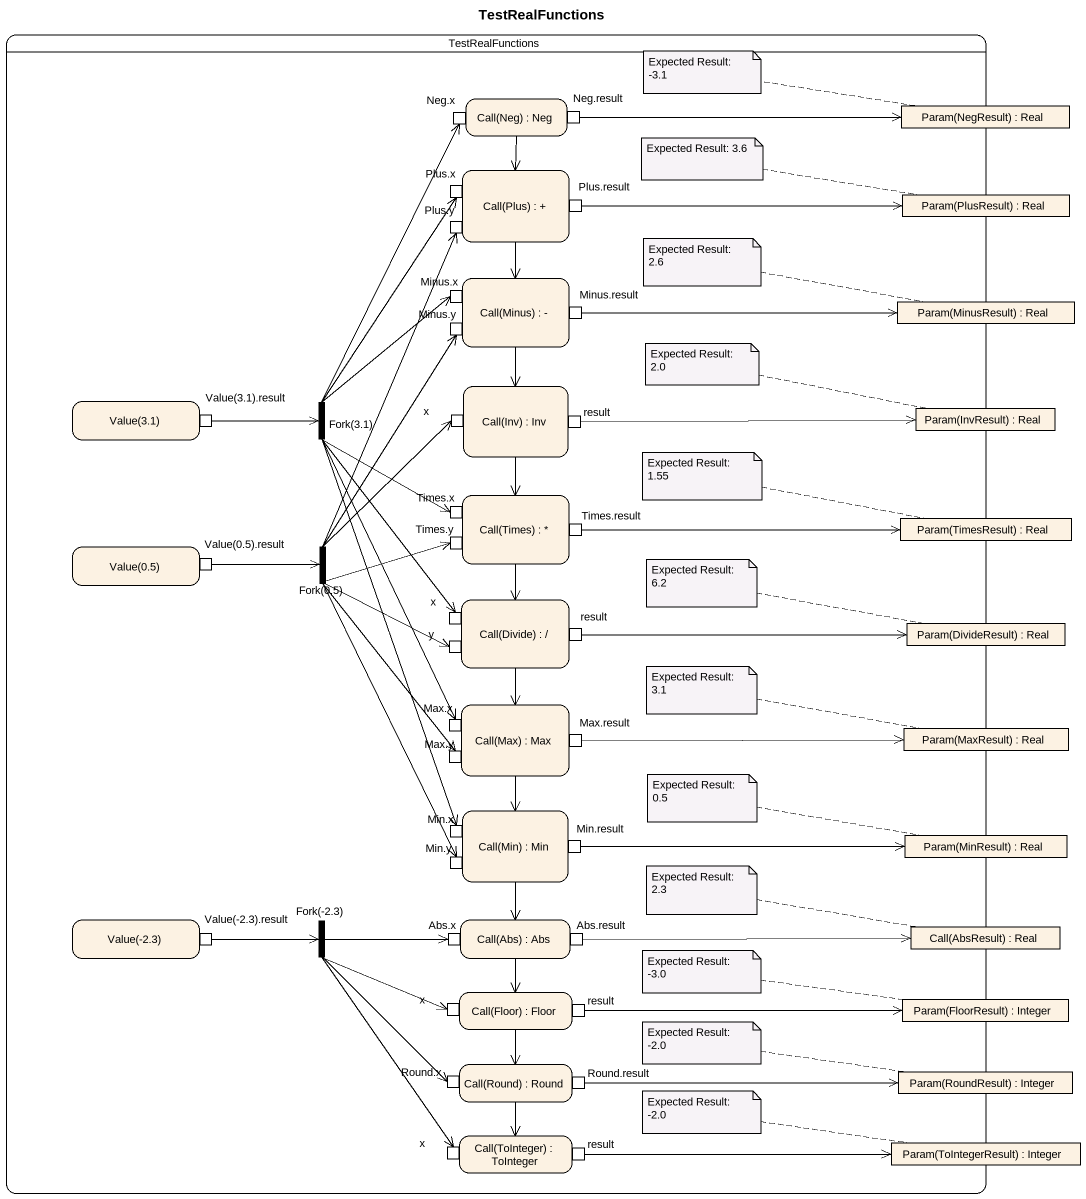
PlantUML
@startuml
title TestRealFunctions
hide empty description
state TestRealFunctions {
  state "Call(Neg) : Neg" as Call_Neg {
    state "Neg.x" as Neg_x <<inputPin>>
    state "Neg.result" as Neg_result <<outputPin>>
  }
  state "Param(NegResult) : Real" as Param_NegResult <<object>>
  state "Call(Plus) : +" as Call_Plus {
    state "Plus.x" as Plus_x <<inputPin>>
    state "Plus.y" as Plus_y <<inputPin>>
    state "Plus.result" as Plus_result <<outputPin>>
  }
  state "Param(PlusResult) : Real" as Param_PlusResult <<object>>
  state "Call(Minus) : -" as Call_Minus {
    state "Minus.x" as Minus_x <<inputPin>>
    state "Minus.y" as Minus_y <<inputPin>>
    state "Minus.result" as Minus_result <<outputPin>>
  }
  state "Param(MinusResult) : Real" as Param_MinusResult <<object>>
  state "Value(3.1)" as Value_3_1 {
    state "Value(3.1).result" as Value_3_1_result <<outputPin>>
  }
  state "Fork(3.1)" as Fork_3_1 <<fork>>
  state "Call(Inv) : Inv" as Call_Inv {
    state "x" as x_ <<inputPin>>
    state result <<outputPin>>
  }
  state "Param(InvResult) : Real" as Param_InvResult <<object>>
  state "Call(Times) : *" as Call_Times {
    state "Times.x" as Times_x <<inputPin>>
    state "Times.y" as Times_y <<inputPin>>
    state "Times.result" as Times_result <<outputPin>>
  }
  state "Value(0.5)" as Value_0_5 {
    state "Value(0.5).result" as Value_0_5_result <<outputPin>>
  }
  state "Fork(0.5)" as Fork_0_5 <<fork>>
  state "Param(TimesResult) : Real" as Param_TimesResult <<object>>
  state "Call(Divide) : /" as Call_Divide {
    state "x" as x__2 <<inputPin>>
    state y <<inputPin>>
    state "result" as result_2 <<outputPin>>
  }
  state "Param(DivideResult) : Real" as Param_DivideResult <<object>>
  state "Call(Max) : Max" as Call_Max {
    state "Max.x" as Max_x <<inputPin>>
    state "Max.result" as Max_result <<outputPin>>
    state "Max.y" as Max_y <<inputPin>>
  }
  state "Param(MaxResult) : Real" as Param_MaxResult <<object>>
  state "Call(Min) : Min" as Call_Min {
    state "Min.x" as Min_x <<inputPin>>
    state "Min.y" as Min_y <<inputPin>>
    state "Min.result" as Min_result <<outputPin>>
  }
  state "Param(MinResult) : Real" as Param_MinResult <<object>>
  state "Value(-2.3)" as Value_2_3 {
    state "Value(-2.3).result" as Value_2_3_result <<outputPin>>
  }
  state "Fork(-2.3)" as Fork_2_3 <<fork>>
  state "Call(Abs) : Abs" as Call_Abs {
    state "Abs.x" as Abs_x <<inputPin>>
    state "Abs.result" as Abs_result <<outputPin>>
  }
  state "Call(AbsResult) : Real" as Call_AbsResult <<object>>
  state "Call(Floor) : Floor" as Call_Floor {
    state "x" as x__3 <<inputPin>>
    state "result" as result_3 <<outputPin>>
  }
  state "Param(FloorResult) : Integer" as Param_FloorResult <<object>>
  state "Call(Round) : Round" as Call_Round {
    state "Round.x" as Round_x <<inputPin>>
    state "Round.result" as Round_result <<outputPin>>
  }
  state "Param(RoundResult) : Integer" as Param_RoundResult <<object>>
  state "Call(ToInteger) : ToInteger" as Call_ToInteger {
    state "x" as x__4 <<inputPin>>
    state "result" as result_4 <<outputPin>>
  }
  state "Param(ToIntegerResult) : Integer" as Param_ToIntegerResult <<object>>
}
Call_Neg --> Call_Plus
Neg_result -right-> Param_NegResult
Call_Plus --> Call_Minus
Plus_result -right-> Param_PlusResult
Call_Minus --> Call_Inv
Minus_result -right-> Param_MinusResult
Value_3_1_result -right-> Fork_3_1
Fork_3_1 -up-> Neg_x
Fork_3_1 -up-> Plus_x
Fork_3_1 -up-> Minus_x
Fork_3_1 --> Times_x
Fork_3_1 --> x__2
Fork_3_1 --> Max_x
Fork_3_1 --> Min_x
Call_Inv --> Call_Times
result -right-> Param_InvResult
Call_Times --> Call_Divide
Fork_0_5 -up-> Plus_y
Fork_0_5 -up-> Minus_y
Fork_0_5 -up-> x_
Fork_0_5 -right-> Times_y
Fork_0_5 --> y
Fork_0_5 --> Max_y
Fork_0_5 --> Min_y
Times_result -right-> Param_TimesResult
Value_0_5_result -right-> Fork_0_5
Call_Divide --> Call_Max
result_2 -right-> Param_DivideResult
Call_Max --> Call_Min
Max_result -right-> Param_MaxResult
Call_Min --> Call_Abs
Min_result -right-> Param_MinResult
Fork_2_3 -right-> Abs_x
Fork_2_3 -right-> x__3
Fork_2_3 --> Round_x
Fork_2_3 --> x__4
Call_Abs --> Call_Floor
Value_2_3_result -right-> Fork_2_3
Abs_result -right-> Call_AbsResult
Call_Floor --> Call_Round
result_3 -right-> Param_FloorResult
Call_Round --> Call_ToInteger
Round_result -right-> Param_RoundResult
result_4 -right-> Param_ToIntegerResult
note left of Param_NegResult : Expected Result: -3.1
note left of Param_PlusResult : Expected Result: 3.6
note left of Param_MinusResult : Expected Result: 2.6
note left of Param_InvResult : Expected Result: 2.0
note left of Param_TimesResult : Expected Result: 1.55
note left of Param_DivideResult : Expected Result: 6.2
note left of Param_MaxResult : Expected Result: 3.1
note left of Param_MinResult : Expected Result: 0.5
note left of Call_AbsResult : Expected Result: 2.3
note left of Param_FloorResult : Expected Result: -3.0
note left of Param_RoundResult : Expected Result: -2.0
note left of Param_ToIntegerResult : Expected Result: -2.0
@enduml
